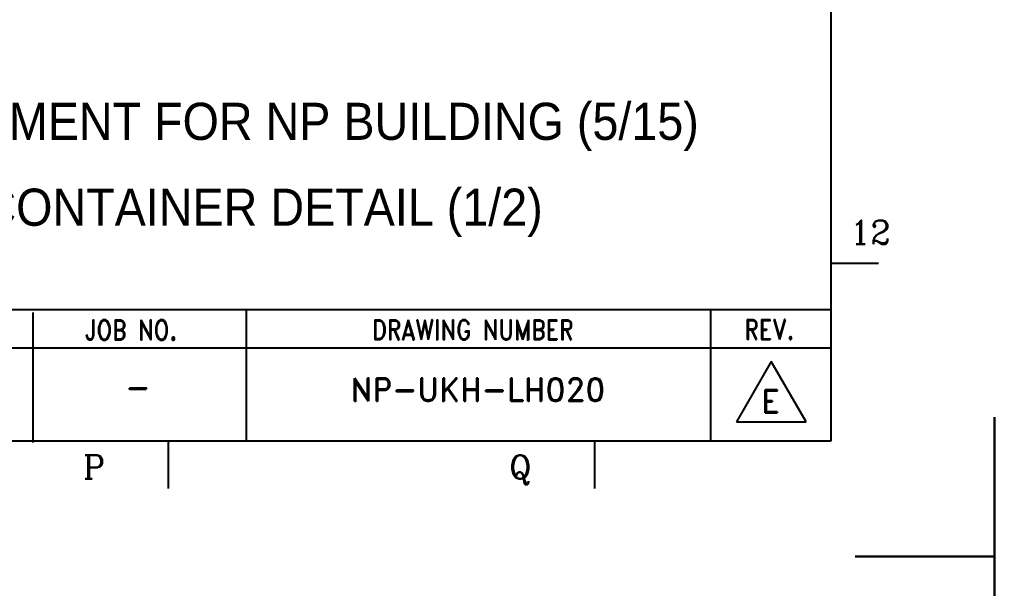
# Model space of a CAD drawing. Header units: millimetres. Extents: x 376548 to 485787, y -156716 to -17718.
# Drawn here: x 399224 to 400709, y -80679 to -79813 of the extents above; entities that cross this region are included whole.
import ezdxf
from ezdxf.enums import TextEntityAlignment as Align

# ---------------------------------------------------------------- set-up
doc = ezdxf.new("R2010")
doc.units = ezdxf.units.MM
doc.header["$LTSCALE"] = 2
doc.layers.add('TAN-TIT', color=30, linetype='Continuous')
doc.styles.add('COM', font='COMPLEX', dxfattribs={"height": 5})
doc.styles.add('KIM3', font='ROMAND.shx', dxfattribs={"width": 1.25, "height": 3})
doc.styles.add('RD', font='sanss___.ttf')
doc.styles.add('RD20', font='ROMAND.SHX', dxfattribs={"width": 0.8, "height": 2})
doc.styles.add('RD6', font='ROMAND.shx', dxfattribs={"width": 0.83, "height": 6})

# ---------------------------------------------------------------- blocks, each defined once
blk = doc.blocks.new('BORDER')
at = {"layer": 'TAN-TIT', "linetype": 'Continuous'}
for p, q in [((23780, 16820), (23355.9, 16820)), ((23780, 16395.9), (23780, 16820)), ((23780, 16820), (23780, 16395.9)), ((23780, 0), (23780, 424.1)), ((23780, 424.1), (23780, 0)), ((23355.9, 0), (23780, 0))]:
    blk.add_line(p, q, dxfattribs=at)
at = {"layer": 'TAN-TIT'}
for p, q in [((23282.3, 352), (23282.3, 16468)), ((23282.3, 893.7), (23426.6, 893.7)), ((19323.7, 752.1), (23282.3, 752.1)), ((20850.6, 743.6), (20850.6, 347.7)), ((21501, 747.9), (21501, 352)), ((22914.8, 747.9), (22914.8, 352)), ((23282.3, 634.8), (19323.7, 634.8)), ((23100, 594.2), (22993.9, 410.6)), ((23206, 410.6), (23100, 594.2)), ((23282.3, 485.6), (23282.3, 489.9)), ((22993.9, 410.6), (23206, 410.6)), ((497.7, 352), (23282.3, 352)), ((21263.4, 352), (21263.4, 207.8)), ((22561.3, 352), (22561.3, 207.8))]:
    blk.add_line(p, q, dxfattribs=at)
at = {"layer": 'TAN-TIT', "style": 'COM'}
for s, p in [('12', (23340, 951.3)), ('P', (21003.9, 236.6)), ('Q', (22301.7, 236.6))]:
    blk.add_text(s, height=72.1, dxfattribs=at).set_placement(p)
at = {"layer": 'TAN-TIT', "style": 'RD6', "width": 0.83}
for s, p in [('JOB NO.', (21008, 659.4)), ('DRAWING NUMBER', (21883.6, 659.9)), ('REV.', (23018.5, 660.5))]:
    blk.add_text(s, height=61.2, dxfattribs=at).set_placement(p)

msp = doc.modelspace()

# ---------------------------------------------------------------- block references
at = {"xscale": 0.5, "yscale": 0.5, "zscale": 0.5}
for p in [(388818.9, -80630.6), (388818.9, -89040.6)]:
    msp.add_blockref('BORDER', p, dxfattribs=at)

# ---------------------------------------------------------------- texts
at = {"style": 'RD', "width": 0.9}
for s, p in [('ARRANGEMENT FOR NP BUILDING (5/15)', (398856.3, -79996.3)), ('CONTAINER DETAIL (1/2)', (399167.7, -80127))]:
    msp.add_text(s, height=56.552, dxfattribs=at).set_placement(p)
for s, height, style, p in [('NP-UKH-LH020', 35.345, 'KIM3', (399922.3, -80394.2)), ('-', 35.3, 'RD20', (399404.3, -80390.8)), ('E', 35.3, 'RD20', (400368, -80412))]:
    msp.add_text(s, height=height, dxfattribs=dict(style=style)).set_placement(p, align=Align.CENTER)

doc.saveas('drawing.dxf')
